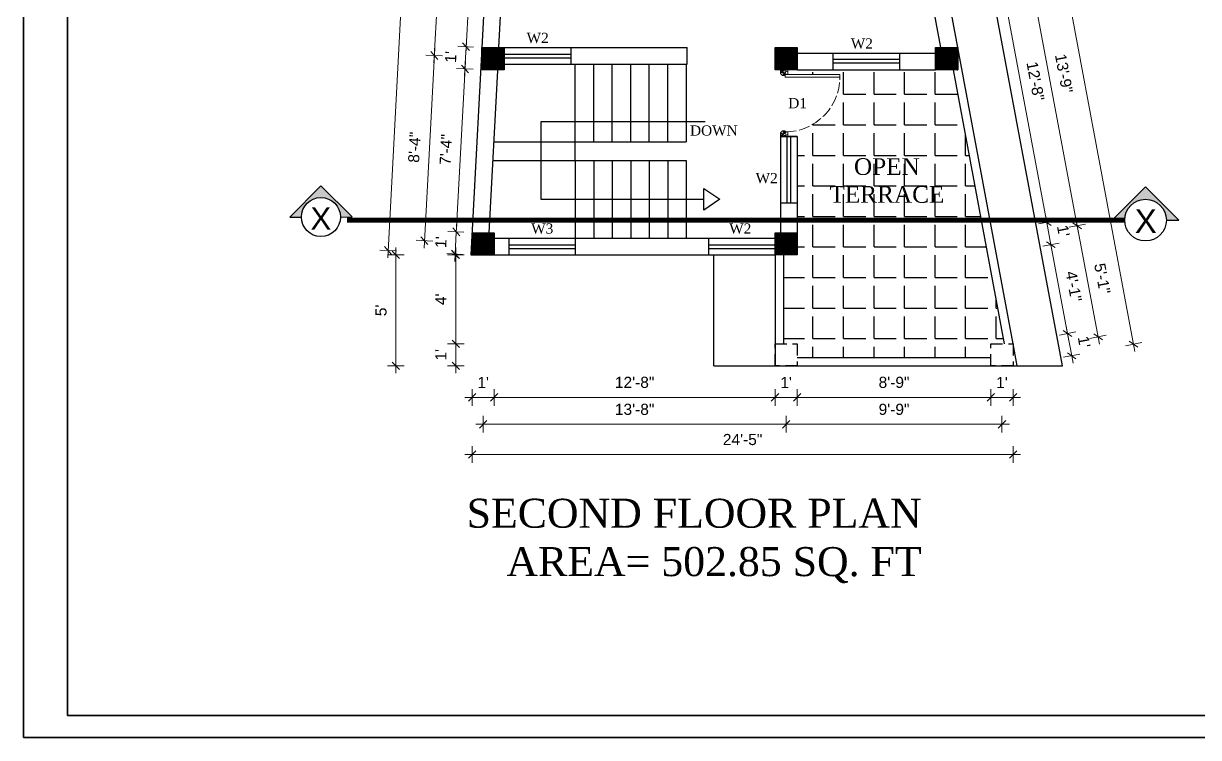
# Model space of a CAD drawing. Header units: inches. Extents: x 45643 to 70559, y -8725 to 1713.
# Drawn here: x 57982 to 58617, y -7782 to -7396 of the extents above; entities that cross this region are included whole.
import ezdxf

# ---------------------------------------------------------------- set-up
doc = ezdxf.new("R2010")
doc.units = ezdxf.units.IN
doc.header["$MEASUREMENT"] = 0
for name, pattern in [('ACAD_ISO02W100', [15, 12, -3]), ('ACAD_ISO10W100', [18.5, 12, -3, 0.5, -3]), ('CONTINUA', [0]), ('HIDDEN', [9.525, 6.35, -3.175])]:
    doc.linetypes.add(name, pattern=pattern)
for name, color, linetype, lineweight in [('A_Title Text', 105, 'Continuous', 60), ('Door-window', 150, 'Continuous', 9), ('DW-SEC', 24, 'Continuous', 25), ('ELEVATION', 6, 'Continuous', 30), ('hatch', 30, 'Continuous', 5), ('Text', 7, 'Continuous', 9), ('WALL', 240, 'Continuous', 30)]:
    doc.layers.add(name, color=color, linetype=linetype, lineweight=lineweight)
doc.layers.add('AG-DIAGRAM', color=7, linetype='Continuous', true_color=0xfecc66)
doc.layers.add('DIM', color=5, linetype='Continuous')
doc.layers.add('Normal Wall', color=7, linetype='Continuous', lineweight=35, true_color=0xffaf89)
doc.styles.add('Arial', font='arial.ttf')
doc.styles.get("Standard").update_dxf_attribs({"font": 'times.ttf'})
doc.styles.add('text-arial', font='arial.ttf', dxfattribs={"width": 0.95})
doc.dimstyles.new('Sudeep', dxfattribs={"dimtxt": 6, "dimasz": 4, "dimexe": 4.5, "dimexo": 4.5, "dimgap": 5, "dimtad": 1, "dimdec": 0, "dimlunit": 4, "dimtxsty": 'Arial', "dimblk": 'OBLIQUE', "dimcen": 250, "dimdle": 4, "dimclrd": 86, "dimclre": 5, "dimclrt": 1, "dimadec": 0, "dimazin": 0, "dimtfac": 1, "dimtdec": 0, "dimtix": 1, "dimtmove": 1, "dimatfit": 3, "dimldrblk": 'OBLIQUE', "dimfxl": 4.5, "dimfxlon": 1, "dimfrac": 2, "dimlwd": 15, "dimlwe": 13, "dimarcsym": 0})

# ---------------------------------------------------------------- blocks, each defined once
blk = doc.blocks.new("D 3'")
at = {"layer": 'Door-window', "linetype": 'Continuous', "ltscale": 0.25}
for p, q in [((3749.64, -16740.96), (3749.64, -16711.46)), ((3751.14, -16711.46), (3749.64, -16711.46)), ((3751.14, -16740.96), (3751.14, -16711.46)), ((3747.14, -16743.51), (3747.14, -16739.51)), ((3747.14, -16739.51), (3749.64, -16739.51)), ((3783.14, -16739.51), (3780.64, -16739.51)), ((3780.64, -16739.51), (3780.64, -16740.96)), ((3783.14, -16743.51), (3783.14, -16739.51)), ((3747.14, -16743.51), (3749.14, -16743.51)), ((3749.14, -16743.51), (3750.14, -16742.51)), ((3749.64, -16740.96), (3751.14, -16740.96)), ((3750.14, -16742.51), (3750.14, -16740.96)), ((3780.14, -16742.51), (3780.14, -16740.96)), ((3780.64, -16740.96), (3780.14, -16740.96)), ((3781.14, -16743.51), (3780.14, -16742.51)), ((3783.14, -16743.51), (3781.14, -16743.51))]:
    blk.add_line(p, q, dxfattribs=at)
at = {"layer": 'Door-window', "linetype": 'ACAD_ISO02W100', "ltscale": 0.5}
blk.add_arc((3751.14, -16740.96), 29.5, 0, 90, dxfattribs=at)
at = {"layer": 'hatch', "color": 8}
for p, q in [((3747.14, -16743.51), (3748.23, -16739.5)), ((3783.14, -16743.51), (3782.06, -16739.5)), ((3747.14, -16743.51), (3749.64, -16740.37)), ((3747.14, -16743.51), (3750.14, -16741.17)), ((3783.14, -16743.51), (3780.14, -16741.17)), ((3783.14, -16743.51), (3780.64, -16740.37))]:
    blk.add_line(p, q, dxfattribs=at)
for centre, radius, start, end in [((3747.4, -16743.58), 2.93, 20.98719, 95.08251), ((3747.43, -16743.63), 1.42, 5.13722, 101.48636), ((3782.88, -16743.58), 2.93, 84.91749, 159.01281), ((3782.86, -16743.63), 1.42, 78.51364, 174.86278)]:
    blk.add_arc(centre, radius, start, end, dxfattribs=at)
blk = doc.blocks.new('SECTION-TAG')
at = {"layer": 'hatch'}
h = blk.add_hatch(color=256, dxfattribs=at)
h.dxf.hatch_style = 1
h.paths.add_polyline_path([(0.22, 0), (0.352, 0), (0, 0.352), (-0.352, 0), (-0.22, 0, -1)])
at = {"layer": 'AG-DIAGRAM'}
for p, q in [((0, 0.352), (-0.352, 0)), ((0.352, 0), (0, 0.352)), ((-0.352, 0), (-0.22, 0)), ((0.22, 0), (0.352, 0))]:
    blk.add_line(p, q, dxfattribs=at)
blk.add_circle((0, 0), 0.22, dxfattribs=at)
blk = doc.blocks.new('_Oblique')
at = {"color": 0, "linetype": 'ByBlock', "lineweight": -2}
blk.add_line((-0.5, -0.5), (0.5, 0.5), dxfattribs=at)
blk = doc.blocks.new('*D1301')
at = {"layer": 'A_Title Text', "color": 86, "lineweight": 15, "transparency": 16777216}
blk.add_line((58197.28, -7179.28), (58179, -7522.71), dxfattribs=at)
at = {"layer": 'A_Title Text', "color": 5, "lineweight": 13, "transparency": 16777216}
for p, q in [((58201.57, -7183.51), (58192.58, -7183.03)), ((58183.7, -7518.95), (58174.71, -7518.47))]:
    blk.add_line(p, q, dxfattribs=at)
at = {"layer": 'Defpoints', "color": 0, "transparency": 16777216}
for p in [(58241.8, -7185.65), (58179.21, -7518.71), (58223.94, -7521.09)]:
    blk.add_point(p, dxfattribs=at)
at = {"layer": 'A_Title Text', "color": 86, "lineweight": 15, "transparency": 16777216, "xscale": 4, "yscale": 4, "zscale": 4}
for p, rotation in [((58197.07, -7183.27), 86.95153107106873), ((58179.21, -7518.71), 266.9515310710688)]:
    blk.add_blockref('_Oblique', p, dxfattribs=dict(at, rotation=rotation))
at = {"layer": 'A_Title Text', "color": 1, "transparency": 16777216, "insert": (58180.09, -7350.56), "char_height": 6, "attachment_point": 5, "rotation": 86.95153, "style": 'Arial'}
blk.add_mtext("28'", dxfattribs=at)
blk = doc.blocks.new('*D1302')
at = {"layer": 'A_Title Text', "color": 5, "lineweight": 13, "transparency": 16777216}
for p, q in [((58187.93, -7521.09), (58178.93, -7521.09)), ((58187.93, -7581.09), (58178.93, -7581.09))]:
    blk.add_line(p, q, dxfattribs=at)
at = {"layer": 'A_Title Text', "color": 86, "lineweight": 15, "transparency": 16777216}
blk.add_line((58183.43, -7517.09), (58183.43, -7585.09), dxfattribs=at)
at = {"layer": 'Defpoints', "color": 0, "transparency": 16777216}
for p in [(58400.38, -7521.09), (58183.43, -7581.09), (58400.38, -7581.09)]:
    blk.add_point(p, dxfattribs=at)
at = {"layer": 'A_Title Text', "color": 86, "lineweight": 15, "transparency": 16777216, "xscale": 4, "yscale": 4, "zscale": 4}
for p, rotation in [((58183.43, -7521.09), 90), ((58183.43, -7581.09), 270)]:
    blk.add_blockref('_Oblique', p, dxfattribs=dict(at, rotation=rotation))
at = {"layer": 'A_Title Text', "color": 1, "transparency": 16777216, "insert": (58175.38, -7551.09), "char_height": 6, "attachment_point": 5, "rotation": 90, "style": 'Arial'}
blk.add_mtext("5'", dxfattribs=at)
blk = doc.blocks.new('*D1336')
at = {"layer": 'A_Title Text', "color": 86, "lineweight": 15, "transparency": 16777216}
for p, q in [((58224.58, -7598.07), (58220.58, -7598.07)), ((58224.58, -7598.07), (58236.58, -7598.07)), ((58236.58, -7598.07), (58240.58, -7598.07))]:
    blk.add_line(p, q, dxfattribs=at)
at = {"layer": 'A_Title Text', "color": 5, "lineweight": 13, "transparency": 16777216}
for p, q in [((58224.58, -7593.57), (58224.58, -7602.57)), ((58236.58, -7593.57), (58236.58, -7602.57))]:
    blk.add_line(p, q, dxfattribs=at)
at = {"layer": 'Defpoints', "color": 0, "transparency": 16777216}
for p in [(58224.58, -7521.09), (58236.58, -7521.09), (58236.58, -7598.07)]:
    blk.add_point(p, dxfattribs=at)
at = {"layer": 'A_Title Text', "color": 86, "lineweight": 15, "transparency": 16777216, "xscale": 4, "yscale": 4, "zscale": 4}
blk.add_blockref('_Oblique', (58224.58, -7598.07), dxfattribs=at)
at = {"layer": 'A_Title Text', "color": 86, "lineweight": 15, "transparency": 16777216, "xscale": 4, "yscale": 4, "zscale": 4, "rotation": 180}
blk.add_blockref('_Oblique', (58236.58, -7598.07), dxfattribs=at)
at = {"layer": 'A_Title Text', "color": 1, "transparency": 16777216, "insert": (58230.58, -7590.06), "char_height": 6, "attachment_point": 5, "style": 'Arial'}
blk.add_mtext("1'", dxfattribs=at)
blk = doc.blocks.new('*D1337')
at = {"layer": 'A_Title Text', "color": 86, "lineweight": 15, "transparency": 16777216}
blk.add_line((58232.58, -7598.07), (58392.38, -7598.07), dxfattribs=at)
at = {"layer": 'A_Title Text', "color": 5, "lineweight": 13, "transparency": 16777216}
for p, q in [((58236.58, -7593.57), (58236.58, -7602.57)), ((58388.38, -7593.57), (58388.38, -7602.57))]:
    blk.add_line(p, q, dxfattribs=at)
at = {"layer": 'Defpoints', "color": 0, "transparency": 16777216}
for p in [(58236.58, -7521.09), (58388.38, -7581.09), (58388.38, -7598.07)]:
    blk.add_point(p, dxfattribs=at)
at = {"layer": 'A_Title Text', "color": 86, "lineweight": 15, "transparency": 16777216, "xscale": 4, "yscale": 4, "zscale": 4, "rotation": 180}
blk.add_blockref('_Oblique', (58236.58, -7598.07), dxfattribs=at)
at = {"layer": 'A_Title Text', "color": 86, "lineweight": 15, "transparency": 16777216, "xscale": 4, "yscale": 4, "zscale": 4}
blk.add_blockref('_Oblique', (58388.38, -7598.07), dxfattribs=at)
at = {"layer": 'A_Title Text', "color": 1, "transparency": 16777216, "insert": (58312.48, -7590), "char_height": 6, "attachment_point": 5, "style": 'Arial'}
blk.add_mtext('12\'-8"', dxfattribs=at)
blk = doc.blocks.new('*D1338')
at = {"layer": 'A_Title Text', "color": 86, "lineweight": 15, "transparency": 16777216}
for p, q in [((58388.38, -7598.07), (58384.38, -7598.07)), ((58388.38, -7598.07), (58400.38, -7598.07)), ((58400.38, -7598.07), (58404.38, -7598.07))]:
    blk.add_line(p, q, dxfattribs=at)
at = {"layer": 'A_Title Text', "color": 5, "lineweight": 13, "transparency": 16777216}
for p, q in [((58388.38, -7593.57), (58388.38, -7602.57)), ((58400.38, -7593.57), (58400.38, -7602.57))]:
    blk.add_line(p, q, dxfattribs=at)
at = {"layer": 'Defpoints', "color": 0, "transparency": 16777216}
for p in [(58388.38, -7581.09), (58400.38, -7581.09), (58400.38, -7598.07)]:
    blk.add_point(p, dxfattribs=at)
at = {"layer": 'A_Title Text', "color": 86, "lineweight": 15, "transparency": 16777216, "xscale": 4, "yscale": 4, "zscale": 4}
blk.add_blockref('_Oblique', (58388.38, -7598.07), dxfattribs=at)
at = {"layer": 'A_Title Text', "color": 86, "lineweight": 15, "transparency": 16777216, "xscale": 4, "yscale": 4, "zscale": 4, "rotation": 180}
blk.add_blockref('_Oblique', (58400.38, -7598.07), dxfattribs=at)
at = {"layer": 'A_Title Text', "color": 1, "transparency": 16777216, "insert": (58394.38, -7590.06), "char_height": 6, "attachment_point": 5, "style": 'Arial'}
blk.add_mtext("1'", dxfattribs=at)
blk = doc.blocks.new('*D1339')
at = {"layer": 'A_Title Text', "color": 86, "lineweight": 15, "transparency": 16777216}
blk.add_line((58396.38, -7598.07), (58509.1, -7598.07), dxfattribs=at)
at = {"layer": 'A_Title Text', "color": 5, "lineweight": 13, "transparency": 16777216}
for p, q in [((58400.38, -7593.57), (58400.38, -7602.57)), ((58505.1, -7593.57), (58505.1, -7602.57))]:
    blk.add_line(p, q, dxfattribs=at)
at = {"layer": 'Defpoints', "color": 0, "transparency": 16777216}
for p in [(58400.38, -7581.09), (58505.1, -7581.09), (58505.1, -7598.07)]:
    blk.add_point(p, dxfattribs=at)
at = {"layer": 'A_Title Text', "color": 86, "lineweight": 15, "transparency": 16777216, "xscale": 4, "yscale": 4, "zscale": 4, "rotation": 180}
blk.add_blockref('_Oblique', (58400.38, -7598.07), dxfattribs=at)
at = {"layer": 'A_Title Text', "color": 86, "lineweight": 15, "transparency": 16777216, "xscale": 4, "yscale": 4, "zscale": 4}
blk.add_blockref('_Oblique', (58505.1, -7598.07), dxfattribs=at)
at = {"layer": 'A_Title Text', "color": 1, "transparency": 16777216, "insert": (58452.74, -7590), "char_height": 6, "attachment_point": 5, "style": 'Arial'}
blk.add_mtext('8\'-9"', dxfattribs=at)
blk = doc.blocks.new('*D1340')
at = {"layer": 'A_Title Text', "color": 86, "lineweight": 15, "transparency": 16777216}
for p, q in [((58505.1, -7598.07), (58501.1, -7598.07)), ((58505.1, -7598.07), (58517.1, -7598.07)), ((58517.1, -7598.07), (58521.1, -7598.07))]:
    blk.add_line(p, q, dxfattribs=at)
at = {"layer": 'A_Title Text', "color": 5, "lineweight": 13, "transparency": 16777216}
for p, q in [((58505.1, -7593.57), (58505.1, -7602.57)), ((58517.1, -7593.57), (58517.1, -7602.57))]:
    blk.add_line(p, q, dxfattribs=at)
at = {"layer": 'Defpoints', "color": 0, "transparency": 16777216}
for p in [(58505.1, -7581.09), (58517.1, -7581.09), (58517.1, -7598.07)]:
    blk.add_point(p, dxfattribs=at)
at = {"layer": 'A_Title Text', "color": 86, "lineweight": 15, "transparency": 16777216, "xscale": 4, "yscale": 4, "zscale": 4}
blk.add_blockref('_Oblique', (58505.1, -7598.07), dxfattribs=at)
at = {"layer": 'A_Title Text', "color": 86, "lineweight": 15, "transparency": 16777216, "xscale": 4, "yscale": 4, "zscale": 4, "rotation": 180}
blk.add_blockref('_Oblique', (58517.1, -7598.07), dxfattribs=at)
at = {"layer": 'A_Title Text', "color": 1, "transparency": 16777216, "insert": (58511.1, -7590.06), "char_height": 6, "attachment_point": 5, "style": 'Arial'}
blk.add_mtext("1'", dxfattribs=at)
blk = doc.blocks.new('*D1303')
at = {"layer": 'A_Title Text', "color": 5, "lineweight": 13, "transparency": 16777216}
for p, q in [((58230.58, -7608.14), (58230.58, -7617.14)), ((58394.38, -7608.14), (58394.38, -7617.14))]:
    blk.add_line(p, q, dxfattribs=at)
at = {"layer": 'A_Title Text', "color": 86, "lineweight": 15, "transparency": 16777216}
blk.add_line((58226.58, -7612.64), (58398.38, -7612.64), dxfattribs=at)
at = {"layer": 'Defpoints', "color": 0, "transparency": 16777216}
for p in [(58230.58, -7515.09), (58394.38, -7515.09), (58394.38, -7612.64)]:
    blk.add_point(p, dxfattribs=at)
at = {"layer": 'A_Title Text', "color": 86, "lineweight": 15, "transparency": 16777216, "xscale": 4, "yscale": 4, "zscale": 4, "rotation": 180}
blk.add_blockref('_Oblique', (58230.58, -7612.64), dxfattribs=at)
at = {"layer": 'A_Title Text', "color": 86, "lineweight": 15, "transparency": 16777216, "xscale": 4, "yscale": 4, "zscale": 4}
blk.add_blockref('_Oblique', (58394.38, -7612.64), dxfattribs=at)
at = {"layer": 'A_Title Text', "color": 1, "transparency": 16777216, "insert": (58312.48, -7604.58), "char_height": 6, "attachment_point": 5, "style": 'Arial'}
blk.add_mtext('13\'-8"', dxfattribs=at)
blk = doc.blocks.new('*D1304')
at = {"layer": 'A_Title Text', "color": 5, "lineweight": 13, "transparency": 16777216}
for p, q in [((58394.38, -7608.14), (58394.38, -7617.14)), ((58511.1, -7608.14), (58511.1, -7617.14))]:
    blk.add_line(p, q, dxfattribs=at)
at = {"layer": 'A_Title Text', "color": 86, "lineweight": 15, "transparency": 16777216}
blk.add_line((58390.38, -7612.64), (58515.1, -7612.64), dxfattribs=at)
at = {"layer": 'Defpoints', "color": 0, "transparency": 16777216}
for p in [(58394.38, -7515.09), (58511.1, -7575.09), (58511.1, -7612.64)]:
    blk.add_point(p, dxfattribs=at)
at = {"layer": 'A_Title Text', "color": 86, "lineweight": 15, "transparency": 16777216, "xscale": 4, "yscale": 4, "zscale": 4, "rotation": 180}
blk.add_blockref('_Oblique', (58394.38, -7612.64), dxfattribs=at)
at = {"layer": 'A_Title Text', "color": 86, "lineweight": 15, "transparency": 16777216, "xscale": 4, "yscale": 4, "zscale": 4}
blk.add_blockref('_Oblique', (58511.1, -7612.64), dxfattribs=at)
at = {"layer": 'A_Title Text', "color": 1, "transparency": 16777216, "insert": (58452.74, -7604.58), "char_height": 6, "attachment_point": 5, "style": 'Arial'}
blk.add_mtext('9\'-9"', dxfattribs=at)
blk = doc.blocks.new('*D1305')
at = {"layer": 'A_Title Text', "color": 86, "lineweight": 15, "transparency": 16777216}
blk.add_line((58220.58, -7628.95), (58521.1, -7628.95), dxfattribs=at)
at = {"layer": 'A_Title Text', "color": 5, "lineweight": 13, "transparency": 16777216}
for p, q in [((58224.58, -7624.45), (58224.58, -7633.45)), ((58517.1, -7624.45), (58517.1, -7633.45))]:
    blk.add_line(p, q, dxfattribs=at)
at = {"layer": 'Defpoints', "color": 0, "transparency": 16777216}
for p in [(58224.58, -7521.09), (58517.1, -7581.09), (58517.1, -7628.95)]:
    blk.add_point(p, dxfattribs=at)
at = {"layer": 'A_Title Text', "color": 86, "lineweight": 15, "transparency": 16777216, "xscale": 4, "yscale": 4, "zscale": 4, "rotation": 180}
blk.add_blockref('_Oblique', (58224.58, -7628.95), dxfattribs=at)
at = {"layer": 'A_Title Text', "color": 86, "lineweight": 15, "transparency": 16777216, "xscale": 4, "yscale": 4, "zscale": 4}
blk.add_blockref('_Oblique', (58517.1, -7628.95), dxfattribs=at)
at = {"layer": 'A_Title Text', "color": 1, "transparency": 16777216, "insert": (58370.84, -7620.88), "char_height": 6, "attachment_point": 5, "style": 'Arial'}
blk.add_mtext('24\'-5"', dxfattribs=at)
blk = doc.blocks.new('*D1306')
at = {"layer": 'A_Title Text', "color": 5, "lineweight": 13, "transparency": 16777216}
for p, q in [((58220.08, -7508.85), (58211.55, -7508.4)), ((58219.44, -7520.85), (58210.91, -7520.4))]:
    blk.add_line(p, q, dxfattribs=at)
at = {"layer": 'A_Title Text', "color": 86, "lineweight": 15, "transparency": 16777216}
for p, q in [((58215.41, -7520.64), (58216.05, -7508.64)), ((58216.05, -7508.64), (58216.26, -7504.65)), ((58215.41, -7520.64), (58215.19, -7524.63))]:
    blk.add_line(p, q, dxfattribs=at)
at = {"layer": 'Defpoints', "color": 0, "transparency": 16777216}
for p in [(58216.05, -7508.64), (58224.58, -7509.09), (58223.94, -7521.09)]:
    blk.add_point(p, dxfattribs=at)
at = {"layer": 'A_Title Text', "color": 86, "lineweight": 15, "transparency": 16777216, "xscale": 4, "yscale": 4, "zscale": 4}
for p, rotation in [((58216.05, -7508.64), 266.9515310710516), ((58215.41, -7520.64), 86.9515310710517)]:
    blk.add_blockref('_Oblique', p, dxfattribs=dict(at, rotation=rotation))
at = {"layer": 'A_Title Text', "color": 1, "transparency": 16777216, "insert": (58207.73, -7514.21), "char_height": 6, "attachment_point": 5, "rotation": 86.95153, "style": 'Arial'}
blk.add_mtext("1'", dxfattribs=at)
blk = doc.blocks.new('*D1307')
at = {"layer": 'A_Title Text', "color": 86, "lineweight": 15, "transparency": 16777216}
blk.add_line((58215.83, -7512.63), (58220.95, -7416.61), dxfattribs=at)
at = {"layer": 'A_Title Text', "color": 5, "lineweight": 13, "transparency": 16777216}
for p, q in [((58225.23, -7420.84), (58216.24, -7420.37)), ((58220.08, -7508.85), (58211.55, -7508.4))]:
    blk.add_line(p, q, dxfattribs=at)
at = {"layer": 'Defpoints', "color": 0, "transparency": 16777216}
for p in [(58220.73, -7420.61), (58229.9, -7421.09), (58224.58, -7509.09)]:
    blk.add_point(p, dxfattribs=at)
at = {"layer": 'A_Title Text', "color": 86, "lineweight": 15, "transparency": 16777216, "xscale": 4, "yscale": 4, "zscale": 4}
for p, rotation in [((58220.73, -7420.61), 86.95153107111462), ((58216.05, -7508.64), 266.9515310711146)]:
    blk.add_blockref('_Oblique', p, dxfattribs=dict(at, rotation=rotation))
at = {"layer": 'A_Title Text', "color": 1, "transparency": 16777216, "insert": (58210.4, -7464.2), "char_height": 6, "attachment_point": 5, "rotation": 86.95153, "style": 'Arial'}
blk.add_mtext('7\'-4"', dxfattribs=at)
blk = doc.blocks.new('*D1308')
at = {"layer": 'A_Title Text', "color": 86, "lineweight": 15, "transparency": 16777216}
for p, q in [((58221.37, -7408.64), (58221.58, -7404.65)), ((58220.73, -7420.61), (58221.37, -7408.64)), ((58220.73, -7420.61), (58220.52, -7424.6))]:
    blk.add_line(p, q, dxfattribs=at)
at = {"layer": 'A_Title Text', "color": 5, "lineweight": 13, "transparency": 16777216}
for p, q in [((58225.41, -7408.85), (58216.88, -7408.4)), ((58225.23, -7420.84), (58216.24, -7420.37))]:
    blk.add_line(p, q, dxfattribs=at)
at = {"layer": 'Defpoints', "color": 0, "transparency": 16777216}
for p in [(58221.37, -7408.64), (58229.9, -7409.09), (58229.9, -7421.09)]:
    blk.add_point(p, dxfattribs=at)
at = {"layer": 'A_Title Text', "color": 86, "lineweight": 15, "transparency": 16777216, "xscale": 4, "yscale": 4, "zscale": 4}
for p, rotation in [((58221.37, -7408.64), 266.9515310711146), ((58220.73, -7420.61), 86.95153107111462)]:
    blk.add_blockref('_Oblique', p, dxfattribs=dict(at, rotation=rotation))
at = {"layer": 'A_Title Text', "color": 1, "transparency": 16777216, "insert": (58213.05, -7414.2), "char_height": 6, "attachment_point": 5, "rotation": 86.95153, "style": 'Arial'}
blk.add_mtext("1'", dxfattribs=at)
blk = doc.blocks.new('*D1309')
at = {"layer": 'A_Title Text', "color": 86, "lineweight": 15, "transparency": 16777216}
blk.add_line((58221.16, -7412.63), (58227.27, -7297.92), dxfattribs=at)
at = {"layer": 'A_Title Text', "color": 5, "lineweight": 13, "transparency": 16777216}
for p, q in [((58231.55, -7302.15), (58222.56, -7301.67)), ((58225.41, -7408.85), (58216.88, -7408.4))]:
    blk.add_line(p, q, dxfattribs=at)
at = {"layer": 'Defpoints', "color": 0, "transparency": 16777216}
for p in [(58227.06, -7301.91), (58236.22, -7302.4), (58229.9, -7409.09)]:
    blk.add_point(p, dxfattribs=at)
at = {"layer": 'A_Title Text', "color": 86, "lineweight": 15, "transparency": 16777216, "xscale": 4, "yscale": 4, "zscale": 4}
for p, rotation in [((58227.06, -7301.91), 86.95153107111462), ((58221.37, -7408.64), 266.9515310711146)]:
    blk.add_blockref('_Oblique', p, dxfattribs=dict(at, rotation=rotation))
at = {"layer": 'A_Title Text', "color": 1, "transparency": 16777216, "insert": (58216.16, -7354.85), "char_height": 6, "attachment_point": 5, "rotation": 86.95153, "style": 'Arial'}
blk.add_mtext('8\'-11"', dxfattribs=at)
blk = doc.blocks.new('*D1311')
at = {"layer": 'A_Title Text', "color": 86, "lineweight": 15, "transparency": 16777216}
blk.add_line((58198.61, -7517.4), (58204.36, -7409.41), dxfattribs=at)
at = {"layer": 'A_Title Text', "color": 5, "lineweight": 13, "transparency": 16777216}
for p, q in [((58208.64, -7413.64), (58199.65, -7413.16)), ((58203.32, -7513.64), (58194.33, -7513.16))]:
    blk.add_line(p, q, dxfattribs=at)
at = {"layer": 'Defpoints', "color": 0, "transparency": 16777216}
for p in [(58204.15, -7413.4), (58235.9, -7415.09), (58230.58, -7515.09)]:
    blk.add_point(p, dxfattribs=at)
at = {"layer": 'A_Title Text', "color": 86, "lineweight": 15, "transparency": 16777216, "xscale": 4, "yscale": 4, "zscale": 4}
for p, rotation in [((58204.15, -7413.4), 86.95153107107103), ((58198.82, -7513.4), 266.951531071071)]:
    blk.add_blockref('_Oblique', p, dxfattribs=dict(at, rotation=rotation))
at = {"layer": 'A_Title Text', "color": 1, "transparency": 16777216, "insert": (58193.43, -7462.97), "char_height": 6, "attachment_point": 5, "rotation": 86.95153, "style": 'Arial'}
blk.add_mtext('8\'-4"', dxfattribs=at)
blk = doc.blocks.new('*D1313')
at = {"layer": 'A_Title Text', "color": 5, "lineweight": 13, "transparency": 16777216}
for p, q in [((58220.23, -7521.09), (58211.23, -7521.09)), ((58220.23, -7569.09), (58211.23, -7569.09))]:
    blk.add_line(p, q, dxfattribs=at)
at = {"layer": 'A_Title Text', "color": 86, "lineweight": 15, "transparency": 16777216}
blk.add_line((58215.73, -7517.09), (58215.73, -7573.09), dxfattribs=at)
at = {"layer": 'Defpoints', "color": 0, "transparency": 16777216}
for p in [(58388.38, -7521.09), (58215.73, -7569.09), (58388.38, -7569.09)]:
    blk.add_point(p, dxfattribs=at)
at = {"layer": 'A_Title Text', "color": 86, "lineweight": 15, "transparency": 16777216, "xscale": 4, "yscale": 4, "zscale": 4}
for p, rotation in [((58215.73, -7521.09), 90), ((58215.73, -7569.09), 270)]:
    blk.add_blockref('_Oblique', p, dxfattribs=dict(at, rotation=rotation))
at = {"layer": 'A_Title Text', "color": 1, "transparency": 16777216, "insert": (58207.73, -7545.09), "char_height": 6, "attachment_point": 5, "rotation": 90, "style": 'Arial'}
blk.add_mtext("4'", dxfattribs=at)
blk = doc.blocks.new('*D1314')
at = {"layer": 'A_Title Text', "color": 86, "lineweight": 15, "transparency": 16777216}
for p, q in [((58215.73, -7569.09), (58215.73, -7565.09)), ((58215.73, -7569.09), (58215.73, -7581.09)), ((58215.73, -7581.09), (58215.73, -7585.09))]:
    blk.add_line(p, q, dxfattribs=at)
at = {"layer": 'A_Title Text', "color": 5, "lineweight": 13, "transparency": 16777216}
for p, q in [((58220.23, -7569.09), (58211.23, -7569.09)), ((58220.23, -7581.09), (58211.23, -7581.09))]:
    blk.add_line(p, q, dxfattribs=at)
at = {"layer": 'Defpoints', "color": 0, "transparency": 16777216}
for p in [(58388.38, -7569.09), (58215.73, -7581.09), (58388.38, -7581.09)]:
    blk.add_point(p, dxfattribs=at)
at = {"layer": 'A_Title Text', "color": 86, "lineweight": 15, "transparency": 16777216, "xscale": 4, "yscale": 4, "zscale": 4}
for p, rotation in [((58215.73, -7569.09), 270), ((58215.73, -7581.09), 90)]:
    blk.add_blockref('_Oblique', p, dxfattribs=dict(at, rotation=rotation))
at = {"layer": 'A_Title Text', "color": 1, "transparency": 16777216, "insert": (58207.71, -7575.09), "char_height": 6, "attachment_point": 5, "rotation": 90, "style": 'Arial'}
blk.add_mtext("1'", dxfattribs=at)
blk = doc.blocks.new('*D1317')
at = {"layer": 'A_Title Text', "color": 86, "lineweight": 15, "transparency": 16777216}
blk.add_line((58210.68, -7290.72), (58203.94, -7417.4), dxfattribs=at)
at = {"layer": 'A_Title Text', "color": 5, "lineweight": 13, "transparency": 16777216}
for p, q in [((58214.96, -7294.95), (58205.98, -7294.47)), ((58208.64, -7413.64), (58199.65, -7413.16))]:
    blk.add_line(p, q, dxfattribs=at)
at = {"layer": 'Defpoints', "color": 0, "transparency": 16777216}
for p in [(58242.22, -7296.4), (58204.15, -7413.4), (58235.9, -7415.09)]:
    blk.add_point(p, dxfattribs=at)
at = {"layer": 'A_Title Text', "color": 86, "lineweight": 15, "transparency": 16777216, "xscale": 4, "yscale": 4, "zscale": 4}
for p, rotation in [((58210.47, -7294.71), 86.95153107111462), ((58204.15, -7413.4), 266.9515310711146)]:
    blk.add_blockref('_Oblique', p, dxfattribs=dict(at, rotation=rotation))
at = {"layer": 'A_Title Text', "color": 1, "transparency": 16777216, "insert": (58199.26, -7353.63), "char_height": 6, "attachment_point": 5, "rotation": 86.95153, "style": 'Arial'}
blk.add_mtext('9\'-11"', dxfattribs=at)
blk = doc.blocks.new('*D1321')
at = {"layer": 'A_Title Text', "color": 86, "lineweight": 15, "transparency": 16777216}
blk.add_line((58506.48, -7349.94), (58536.02, -7507.51), dxfattribs=at)
at = {"layer": 'A_Title Text', "color": 5, "lineweight": 13, "transparency": 16777216}
for p, q in [((58502.8, -7354.7), (58511.64, -7353.04)), ((58530.86, -7504.41), (58539.7, -7502.75))]:
    blk.add_line(p, q, dxfattribs=at)
at = {"layer": 'Defpoints', "color": 0, "transparency": 16777216}
for p in [(58477.88, -7359.37), (58505.88, -7509.09), (58535.28, -7503.58)]:
    blk.add_point(p, dxfattribs=at)
at = {"layer": 'A_Title Text', "color": 86, "lineweight": 15, "transparency": 16777216, "xscale": 4, "yscale": 4, "zscale": 4}
for p, rotation in [((58507.22, -7353.87), 100.6171471810464), ((58535.28, -7503.58), 280.6171471810463)]:
    blk.add_blockref('_Oblique', p, dxfattribs=dict(at, rotation=rotation))
at = {"layer": 'A_Title Text', "color": 1, "transparency": 16777216, "insert": (58529.18, -7427.24), "char_height": 6, "attachment_point": 5, "rotation": 280.61715, "style": 'Arial'}
blk.add_mtext('12\'-8"', dxfattribs=at)
blk = doc.blocks.new('*D1322')
at = {"layer": 'A_Title Text', "color": 5, "lineweight": 13, "transparency": 16777216}
for p, q in [((58530.86, -7504.41), (58539.7, -7502.75)), ((58533.11, -7516.41), (58541.95, -7514.75))]:
    blk.add_line(p, q, dxfattribs=at)
at = {"layer": 'A_Title Text', "color": 86, "lineweight": 15, "transparency": 16777216}
for p, q in [((58535.28, -7503.58), (58534.54, -7499.65)), ((58535.28, -7503.58), (58537.53, -7515.58)), ((58537.53, -7515.58), (58538.27, -7519.51))]:
    blk.add_line(p, q, dxfattribs=at)
at = {"layer": 'Defpoints', "color": 0, "transparency": 16777216}
for p in [(58505.88, -7509.09), (58537.53, -7515.58), (58508.12, -7521.09)]:
    blk.add_point(p, dxfattribs=at)
at = {"layer": 'A_Title Text', "color": 86, "lineweight": 15, "transparency": 16777216, "xscale": 4, "yscale": 4, "zscale": 4}
for p, rotation in [((58535.28, -7503.58), 280.6171471810463), ((58537.53, -7515.58), 100.6171471810464)]:
    blk.add_blockref('_Oblique', p, dxfattribs=dict(at, rotation=rotation))
at = {"layer": 'A_Title Text', "color": 1, "transparency": 16777216, "insert": (58544.28, -7508.1), "char_height": 6, "attachment_point": 5, "rotation": 280.61715, "style": 'Arial'}
blk.add_mtext("1'", dxfattribs=at)
blk = doc.blocks.new('*D1323')
at = {"layer": 'A_Title Text', "color": 5, "lineweight": 13, "transparency": 16777216}
for p, q in [((58533.11, -7516.41), (58541.95, -7514.75)), ((58542.11, -7564.41), (58550.95, -7562.75))]:
    blk.add_line(p, q, dxfattribs=at)
at = {"layer": 'A_Title Text', "color": 86, "lineweight": 15, "transparency": 16777216}
blk.add_line((58536.79, -7511.65), (58547.27, -7567.51), dxfattribs=at)
at = {"layer": 'Defpoints', "color": 0, "transparency": 16777216}
for p in [(58508.12, -7521.09), (58546.53, -7563.58), (58517.1, -7569.09)]:
    blk.add_point(p, dxfattribs=at)
at = {"layer": 'A_Title Text', "color": 86, "lineweight": 15, "transparency": 16777216, "xscale": 4, "yscale": 4, "zscale": 4}
for p, rotation in [((58537.53, -7515.58), 100.6171471810464), ((58546.53, -7563.58), 280.6171471810463)]:
    blk.add_blockref('_Oblique', p, dxfattribs=dict(at, rotation=rotation))
at = {"layer": 'A_Title Text', "color": 1, "transparency": 16777216, "insert": (58549.9, -7538.1), "char_height": 6, "attachment_point": 5, "rotation": 280.61715, "style": 'Arial'}
blk.add_mtext('4\'-1"', dxfattribs=at)
blk = doc.blocks.new('*D1324')
at = {"layer": 'A_Title Text', "color": 86, "lineweight": 15, "transparency": 16777216}
for p, q in [((58546.53, -7563.58), (58545.79, -7559.65)), ((58546.53, -7563.58), (58548.78, -7575.58)), ((58548.78, -7575.58), (58549.51, -7579.51))]:
    blk.add_line(p, q, dxfattribs=at)
at = {"layer": 'A_Title Text', "color": 5, "lineweight": 13, "transparency": 16777216}
for p, q in [((58542.11, -7564.41), (58550.95, -7562.75)), ((58544.35, -7576.4), (58553.2, -7574.75))]:
    blk.add_line(p, q, dxfattribs=at)
at = {"layer": 'Defpoints', "color": 0, "transparency": 16777216}
for p in [(58517.1, -7569.09), (58548.78, -7575.58), (58519.34, -7581.09)]:
    blk.add_point(p, dxfattribs=at)
at = {"layer": 'A_Title Text', "color": 86, "lineweight": 15, "transparency": 16777216, "xscale": 4, "yscale": 4, "zscale": 4}
for p, rotation in [((58546.53, -7563.58), 280.6171471810463), ((58548.78, -7575.58), 100.6171471810464)]:
    blk.add_blockref('_Oblique', p, dxfattribs=dict(at, rotation=rotation))
at = {"layer": 'A_Title Text', "color": 1, "transparency": 16777216, "insert": (58555.53, -7568.1), "char_height": 6, "attachment_point": 5, "rotation": 280.61715, "style": 'Arial'}
blk.add_mtext("1'", dxfattribs=at)
blk = doc.blocks.new('*D1326')
at = {"layer": 'A_Title Text', "color": 5, "lineweight": 13, "transparency": 16777216}
for p, q in [((58517.08, -7344.49), (58525.92, -7342.83)), ((58547.36, -7506.2), (58556.21, -7504.54))]:
    blk.add_line(p, q, dxfattribs=at)
at = {"layer": 'A_Title Text', "color": 86, "lineweight": 15, "transparency": 16777216}
blk.add_line((58520.76, -7339.73), (58552.52, -7509.3), dxfattribs=at)
at = {"layer": 'Defpoints', "color": 0, "transparency": 16777216}
for p in [(58469.63, -7353.37), (58551.79, -7505.37), (58499.88, -7515.09)]:
    blk.add_point(p, dxfattribs=at)
at = {"layer": 'A_Title Text', "color": 86, "lineweight": 15, "transparency": 16777216, "xscale": 4, "yscale": 4, "zscale": 4}
for p, rotation in [((58521.5, -7343.66), 100.6084701988503), ((58551.79, -7505.37), 280.6084701988503)]:
    blk.add_blockref('_Oblique', p, dxfattribs=dict(at, rotation=rotation))
at = {"layer": 'A_Title Text', "color": 1, "transparency": 16777216, "insert": (58544.57, -7423.03), "char_height": 6, "attachment_point": 5, "rotation": 280.60847, "style": 'Arial'}
blk.add_mtext('13\'-9"', dxfattribs=at)
blk = doc.blocks.new('*D1327')
at = {"layer": 'A_Title Text', "color": 86, "lineweight": 15, "transparency": 16777216}
blk.add_line((58551.05, -7501.44), (58563.76, -7569.3), dxfattribs=at)
at = {"layer": 'A_Title Text', "color": 5, "lineweight": 13, "transparency": 16777216}
for p, q in [((58547.36, -7506.2), (58556.21, -7504.54)), ((58558.6, -7566.2), (58567.45, -7564.54))]:
    blk.add_line(p, q, dxfattribs=at)
at = {"layer": 'Defpoints', "color": 0, "transparency": 16777216}
for p in [(58499.88, -7515.09), (58563.02, -7565.37), (58511.1, -7575.09)]:
    blk.add_point(p, dxfattribs=at)
at = {"layer": 'A_Title Text', "color": 86, "lineweight": 15, "transparency": 16777216, "xscale": 4, "yscale": 4, "zscale": 4}
for p, rotation in [((58551.79, -7505.37), 100.6084701988503), ((58563.02, -7565.37), 280.6084701988503)]:
    blk.add_blockref('_Oblique', p, dxfattribs=dict(at, rotation=rotation))
at = {"layer": 'A_Title Text', "color": 1, "transparency": 16777216, "insert": (58565.33, -7533.88), "char_height": 6, "attachment_point": 5, "rotation": 280.60847, "style": 'Arial'}
blk.add_mtext('5\'-1"', dxfattribs=at)
blk = doc.blocks.new('*D1328')
at = {"layer": 'A_Title Text', "color": 86, "lineweight": 15, "transparency": 16777216}
blk.add_line((58583, -7573.26), (58506.77, -7165.64), dxfattribs=at)
at = {"layer": 'A_Title Text', "color": 5, "lineweight": 13, "transparency": 16777216}
for p, q in [((58503.08, -7170.4), (58511.93, -7168.74)), ((58577.84, -7570.15), (58586.69, -7568.5))]:
    blk.add_line(p, q, dxfattribs=at)
at = {"layer": 'Defpoints', "color": 0, "transparency": 16777216}
for p in [(58507.5, -7169.57), (58444.58, -7181.34), (58519.34, -7581.09)]:
    blk.add_point(p, dxfattribs=at)
at = {"layer": 'A_Title Text', "color": 86, "lineweight": 15, "transparency": 16777216, "xscale": 4, "yscale": 4, "zscale": 4}
for p, rotation in [((58507.5, -7169.57), 100.5933034571062), ((58582.27, -7569.33), 280.5933034571062)]:
    blk.add_blockref('_Oblique', p, dxfattribs=dict(at, rotation=rotation))
at = {"layer": 'A_Title Text', "color": 1, "transparency": 16777216, "insert": (58552.81, -7367.96), "char_height": 6, "attachment_point": 5, "rotation": 280.5933, "style": 'Arial'}
blk.add_mtext('33\'-11"', dxfattribs=at)

msp = doc.modelspace()

# ---------------------------------------------------------------- hatches: boundary and pattern name
at = {"layer": 'DW-SEC'}
h = msp.add_hatch(dxfattribs=at)
h.set_pattern_fill('ANGLE', color=256, scale=60)
h.set_pattern_definition([(0, (12192.395, -3771.328), (0, 16.5), [12, -4.5]), (90, (12192.395, -3771.328), (-16.5, 1e-15), [12, -4.5])])
h.paths.add_polyline_path([(58400.381, -7421.094), (58395.381, -7421.094), (58395.381, -7423.594), (58423.431, -7423.594), (58423.431, -7425.094, -0.3998836), (58395.381, -7454.558), (58395.381, -7457.094), (58400.381, -7457.094), (58400.381, -7502.347), (58500.036, -7502.347), (58484.841, -7421.094), (58475.175, -7421.094)])
h.paths.add_polyline_path([(58400.381, -7502.347), (58400.381, -7509.094), (58400.381, -7521.094), (58392.881, -7521.094), (58392.881, -7569.094), (58400.381, -7569.094), (58400.381, -7576.594), (58505.097, -7576.594), (58505.097, -7569.094), (58512.519, -7569.094), (58500.036, -7502.347)])
h.paths.add_polyline_path([(58416.201, -7498.079), (58481.459, -7498.079), (58481.459, -7463.748), (58416.201, -7463.748)], flags=24)
at = {"layer": 'ELEVATION'}
h = msp.add_hatch(dxfattribs=at)
h.set_pattern_fill('ANSI31', color=256)
h.set_pattern_definition([(45, (31221.57565, 8881.47354), (-0.08838834765, 0.08838834765), [])])
h.paths.add_polyline_path([(58241.901, -7409.094), (58229.901, -7409.094), (58229.901, -7421.094), (58241.901, -7421.094)])
h = msp.add_hatch(dxfattribs=at)
h.set_pattern_fill('ANSI31', color=256)
h.set_pattern_definition([(45, (31380.05584, 8881.47354), (-0.08838834765, 0.08838834765), [])])
h.paths.add_polyline_path([(58400.381, -7409.094), (58388.381, -7409.094), (58388.381, -7421.094), (58400.381, -7421.094)])
h = msp.add_hatch(dxfattribs=at)
h.set_pattern_fill('ANSI31', color=256)
h.set_pattern_definition([(45, (31466.8499, 8881.47354), (-0.08838834765, 0.08838834765), [])])
h.paths.add_polyline_path([(58487.175, -7409.094), (58475.175, -7409.094), (58475.175, -7421.094), (58487.175, -7421.094)])
h = msp.add_hatch(dxfattribs=at)
h.set_pattern_fill('ANSI31', color=256)
h.set_pattern_definition([(45, (31216.25004, 8781.47354), (-0.08838834765, 0.08838834765), [])])
h.paths.add_polyline_path([(58236.575, -7509.094), (58224.575, -7509.094), (58224.575, -7521.094), (58236.575, -7521.094)])
h = msp.add_hatch(dxfattribs=at)
h.set_pattern_fill('ANSI31', color=256)
h.set_pattern_definition([(45, (31380.05584, 8781.47354), (-0.08838834765, 0.08838834765), [])])
h.paths.add_polyline_path([(58400.381, -7509.094), (58388.381, -7509.094), (58388.381, -7521.094), (58400.381, -7521.094)])

# ---------------------------------------------------------------- linework, layer by layer
at = {"layer": 'AG-DIAGRAM', "linetype": 'ACAD_ISO10W100', "lineweight": 15, "ltscale": 0.1, "const_width": 2.56}
msp.add_lwpolyline([(58156.969, -7502.347), (58577.428, -7502.347)], dxfattribs=at)
at = {"layer": 'DW-SEC'}
for p, q in [((58261.855, -7491.094), (58261.855, -7449.094)), ((58261.855, -7449.094), (58350.526, -7449.094)), ((58349.822, -7497.011), (58349.822, -7485.177)), ((58349.822, -7485.177), (58358.496, -7491.061)), ((58349.822, -7491.094), (58261.855, -7491.094))]:
    msp.add_line(p, q, dxfattribs=at)
msp.add_lwpolyline([(58358.496, -7491.061), (58349.822, -7497.011)], dxfattribs=at)
at = {"layer": 'ELEVATION'}
for p, q in [((58517.097, -7569.094), (58444.582, -7181.338)), ((58543.757, -7581.094), (58468.902, -7180.821)), ((58241.8, -7185.654), (58223.936, -7521.094)), ((58478.019, -7409.094), (58458.066, -7302.401)), ((58240.388, -7381.401), (58238.913, -7409.094)), ((58238.913, -7409.094), (58340.913, -7409.094)), ((58241.901, -7409.094), (58241.901, -7418.094)), ((58241.901, -7412.594), (58277.901, -7412.594)), ((58277.901, -7409.094), (58277.901, -7418.094)), ((58340.913, -7418.094), (58340.913, -7409.094)), ((58388.381, -7412.094), (58388.381, -7421.094)), ((58400.381, -7412.094), (58475.175, -7412.094)), ((58419.778, -7421.094), (58419.778, -7412.094)), ((58455.778, -7421.094), (58455.778, -7412.094)), ((58238.434, -7418.094), (58233.588, -7509.094)), ((58238.434, -7418.094), (58340.913, -7418.094)), ((58241.901, -7414.594), (58277.901, -7414.594)), ((58280.381, -7460.094), (58280.381, -7418.094)), ((58290.381, -7460.094), (58290.381, -7418.094)), ((58300.381, -7460.094), (58300.381, -7418.094)), ((58310.381, -7460.094), (58310.381, -7418.094)), ((58320.381, -7460.094), (58320.381, -7418.094)), ((58330.381, -7460.094), (58330.381, -7418.094)), ((58340.381, -7418.094), (58340.381, -7460.094)), ((58455.778, -7415.594), (58419.778, -7415.594)), ((58455.778, -7417.594), (58419.778, -7417.594)), ((58400.381, -7421.094), (58475.175, -7421.094)), ((58512.519, -7569.094), (58484.841, -7421.094)), ((58400.381, -7457.094), (58391.366, -7457.095)), ((58391.381, -7457.094), (58391.381, -7512.094)), ((58391.381, -7457.094), (58400.381, -7457.094)), ((58394.882, -7493.095), (58394.874, -7457.095)), ((58396.882, -7493.094), (58396.874, -7457.094)), ((58400.381, -7457.094), (58400.381, -7509.094)), ((58236.197, -7460.094), (58280.381, -7460.094)), ((58280.381, -7460.094), (58340.381, -7460.094)), ((58280.381, -7470.094), (58280.381, -7460.094)), ((58235.665, -7470.094), (58340.381, -7470.094)), ((58280.381, -7470.094), (58280.381, -7512.094)), ((58290.381, -7470.094), (58290.381, -7512.094)), ((58300.381, -7470.094), (58300.381, -7512.094)), ((58310.381, -7470.094), (58310.381, -7512.094)), ((58320.381, -7470.094), (58320.381, -7512.094)), ((58330.381, -7470.094), (58330.381, -7512.094)), ((58340.381, -7470.094), (58340.381, -7512.094)), ((58400.389, -7493.094), (58391.375, -7493.095)), ((58236.575, -7512.094), (58358.381, -7512.094)), ((58244.381, -7512.094), (58244.381, -7521.094)), ((58244.381, -7515.594), (58280.381, -7515.594)), ((58280.381, -7512.094), (58280.381, -7521.094)), ((58352.381, -7512.094), (58352.381, -7521.094)), ((58352.381, -7512.094), (58388.381, -7512.094)), ((58352.381, -7515.594), (58388.381, -7515.594)), ((58388.381, -7512.094), (58388.381, -7581.094)), ((58223.936, -7521.094), (58358.381, -7521.094)), ((58244.381, -7517.594), (58280.381, -7517.594)), ((58352.381, -7517.594), (58388.381, -7517.594)), ((58352.381, -7521.094), (58388.381, -7521.094)), ((58355.381, -7581.094), (58355.381, -7521.094)), ((58392.881, -7521.094), (58392.881, -7569.094)), ((58519.341, -7581.094), (58517.097, -7569.094)), ((58517.097, -7572.094), (58517.658, -7572.094)), ((58400.381, -7576.594), (58505.097, -7576.594)), ((58355.381, -7581.094), (58388.381, -7581.094)), ((58388.381, -7581.094), (58543.757, -7581.094))]:
    msp.add_line(p, q, dxfattribs=at)
for points in [[(58229.901, -7409.094), (58241.901, -7409.094), (58241.901, -7421.094), (58229.901, -7421.094)], [(58388.381, -7409.094), (58400.381, -7409.094), (58400.381, -7421.094), (58388.381, -7421.094)], [(58475.175, -7409.094), (58487.175, -7409.094), (58487.175, -7421.094), (58475.175, -7421.094)], [(58224.575, -7509.094), (58236.575, -7509.094), (58236.575, -7521.094), (58224.575, -7521.094)], [(58388.381, -7509.094), (58400.381, -7509.094), (58400.381, -7521.094), (58388.381, -7521.094)]]:
    msp.add_lwpolyline(points, close=True, dxfattribs=at)
at = {"layer": 'ELEVATION', "linetype": 'HIDDEN'}
for points in [[(58388.381, -7569.094), (58400.381, -7569.094), (58400.381, -7581.094), (58388.381, -7581.094)], [(58505.097, -7569.094), (58517.097, -7569.094), (58517.097, -7581.094), (58505.097, -7581.094)]]:
    msp.add_lwpolyline(points, close=True, dxfattribs=at)
at = {"layer": 'Normal Wall'}
for points in [[(57982.045, -7031.307), (59040.049, -7031.307), (59040.049, -7781.835), (57982.045, -7781.835)], [(57982.045, -7031.307), (59040.049, -7031.307), (59040.049, -7781.835), (57982.045, -7781.835)], [(59028.142, -7043.214), (58005.859, -7043.214), (58005.859, -7769.928), (59028.142, -7769.928)], [(59028.142, -7043.214), (58005.859, -7043.214), (58005.859, -7769.928), (59028.142, -7769.928)]]:
    msp.add_lwpolyline(points, close=True, dxfattribs=at)

# ---------------------------------------------------------------- block references
at = {"layer": 'DIM'}
for p, xscale, yscale, zscale, rotation in [((58142.861, -7500.658), 48.00000000000009, 48.00000000000009, 48.00000000000009, 0.1557565606150144), ((58588.706, -7502.316), 51.19999999999987, 51.19999999999987, 51.19999999999987, 0.1557566363735241)]:
    msp.add_blockref('SECTION-TAG', p, dxfattribs=dict(at, xscale=xscale, yscale=yscale, zscale=zscale, rotation=rotation))
at = {"layer": 'WALL', "linetype": 'CONTINUA', "rotation": 269.999999266241}
msp.add_blockref("D 3'", (75134.888, -3673.951), dxfattribs=at)

# ---------------------------------------------------------------- texts
for s, insert, char_height, width, attachment_point in [('W2', (58254.066, -7401.115), 5.4869, 54.20129, 1), ('{\\fTimes New Roman|b0|i0|c0|p18;W2}', (58429.344, -7404.147), 5.48695, 54.20129, 1), ('{\\fTimes New Roman|b0|i0|c0|p18;D1}', (58395.526, -7436.371), 5.48695, 54.20129, 1), ('{\\fTimes New Roman|b0|i0|c0|p18;DOWN}', (58342.408, -7451.156), 5.48695, 1396.07299, 1), ('{\\fTimes New Roman|b0|i0|c0|p18;OPEN \\PTERRACE}', (58448.879, -7468.858), 9.02995, 69.32335, 2), ('{\\fTimes New Roman|b0|i0|c0|p18;W2}', (58377.893, -7476.869), 5.48695, 54.20129, 1), ('{\\fTimes New Roman|b0|i0|c0|p18;W3}', (58256.546, -7504.115), 5.48695, 54.20129, 1), ('{\\fTimes New Roman|b0|i0|c0|p18;W2}', (58363.608, -7504.115), 5.48695, 54.20129, 1), ('{\\fTimes New Roman|b0|i0|c0|p18;SECOND FLOOR PLAN\\PAREA= 502.85 SQ. FT}', (58467.661, -7652.827), 15.677, 251.41486, 3)]:
    msp.add_mtext(s, dxfattribs=dict(insert=insert, char_height=char_height, width=width, attachment_point=attachment_point))
at = {"layer": 'Text', "style": 'text-arial'}
for height, p in [(12, (58137.239, -7507.434)), (12.8, (58582.893, -7509.316))]:
    msp.add_text('X', height=height, rotation=0.155757, dxfattribs=at).set_placement(p)

# ---------------------------------------------------------------- dimensions: what is measured, and where the dimension line sits
at = {"layer": 'A_Title Text'}
for p1, p2, distance, picture, middle in [((58519.341, -7581.094), (58444.577, -7181.338), -64.016, '*D1328', (58552.812, -7367.965)), ((58241.8, -7185.654), (58223.936, -7521.094), -44.792, '*D1301', (58180.088, -7350.563)), ((58230.575, -7515.094), (58235.901, -7415.094), 31.798, '*D1311', (58193.433, -7462.974)), ((58223.936, -7521.094), (58224.575, -7509.094), 8.541, '*D1306', (58207.725, -7514.213))]:
    dim = msp.add_aligned_dim(p1=p1, p2=p2, distance=distance, dimstyle='Sudeep', dxfattribs=at)
    dim.commit()
    dim.dimension.update_dxf_attribs({"geometry": picture, "text_midpoint": middle})
for base, p1, p2, angle, picture, middle in [((58204.148, -7413.403), (58242.222, -7296.401), (58235.901, -7415.094), 266.951531, '*D1317', (58199.257, -7353.628)), ((58227.055, -7301.913), (58229.901, -7409.094), (58236.222, -7302.401), 266.951531, '*D1309', (58216.161, -7354.847)), ((58551.787, -7505.371), (58469.633, -7353.374), (58499.876, -7515.094), 100.60847, '*D1326', (58544.571, -7423.03)), ((58535.282, -7503.581), (58477.877, -7359.374), (58505.876, -7509.094), 100.617147, '*D1321', (58529.176, -7427.242)), ((58221.371, -7408.64), (58229.901, -7421.094), (58229.901, -7409.094), 266.951531, '*D1308', (58213.052, -7414.196)), ((58220.734, -7420.606), (58224.575, -7509.094), (58229.901, -7421.094), 266.951531, '*D1307', (58210.401, -7464.197)), ((58563.025, -7565.368), (58499.876, -7515.094), (58511.097, -7575.094), 100.60847, '*D1327', (58565.332, -7533.885)), ((58537.531, -7515.581), (58505.876, -7509.094), (58508.12, -7521.094), 100.617147, '*D1322', (58544.282, -7508.105)), ((58546.528, -7563.577), (58508.12, -7521.094), (58517.097, -7569.094), 100.617147, '*D1323', (58549.905, -7538.102)), ((58183.427, -7581.094), (58400.381, -7521.094), (58400.381, -7581.094), 90, '*D1302', (58175.376, -7551.094)), ((58215.726, -7569.094), (58388.381, -7521.094), (58388.381, -7569.094), 90, '*D1313', (58207.726, -7545.094)), ((58548.777, -7575.576), (58517.097, -7569.094), (58519.341, -7581.094), 100.617147, '*D1324', (58555.528, -7568.1)), ((58215.726, -7581.094), (58388.381, -7569.094), (58388.381, -7581.094), 90, '*D1314', (58207.714, -7575.094))]:
    dim = msp.add_linear_dim(base=base, p1=p1, p2=p2, angle=angle, dimstyle='Sudeep', dxfattribs=at)
    dim.commit()
    dim.dimension.update_dxf_attribs({"geometry": picture, "text_midpoint": middle})
for base, p1, p2, picture, middle in [((58394.381, -7612.644), (58230.575, -7515.094), (58394.381, -7515.094), '*D1303', (58312.478, -7604.579)), ((58511.097, -7612.644), (58394.381, -7515.094), (58511.097, -7575.094), '*D1304', (58452.739, -7604.581)), ((58236.575, -7598.068), (58224.575, -7521.094), (58236.575, -7521.094), '*D1336', (58230.575, -7590.056)), ((58517.097, -7628.945), (58224.575, -7521.094), (58517.097, -7581.094), '*D1305', (58370.836, -7620.882)), ((58388.381, -7598.068), (58236.575, -7521.094), (58388.381, -7581.094), '*D1337', (58312.478, -7590.005)), ((58400.381, -7598.068), (58388.381, -7581.094), (58400.381, -7581.094), '*D1338', (58394.381, -7590.056)), ((58505.097, -7598.068), (58400.381, -7581.094), (58505.097, -7581.094), '*D1339', (58452.739, -7590.005)), ((58517.097, -7598.068), (58505.097, -7581.094), (58517.097, -7581.094), '*D1340', (58511.097, -7590.056))]:
    dim = msp.add_linear_dim(base=base, p1=p1, p2=p2, dimstyle='Sudeep', dxfattribs=at)
    dim.commit()
    dim.dimension.update_dxf_attribs({"geometry": picture, "text_midpoint": middle})

doc.saveas('drawing.dxf')
